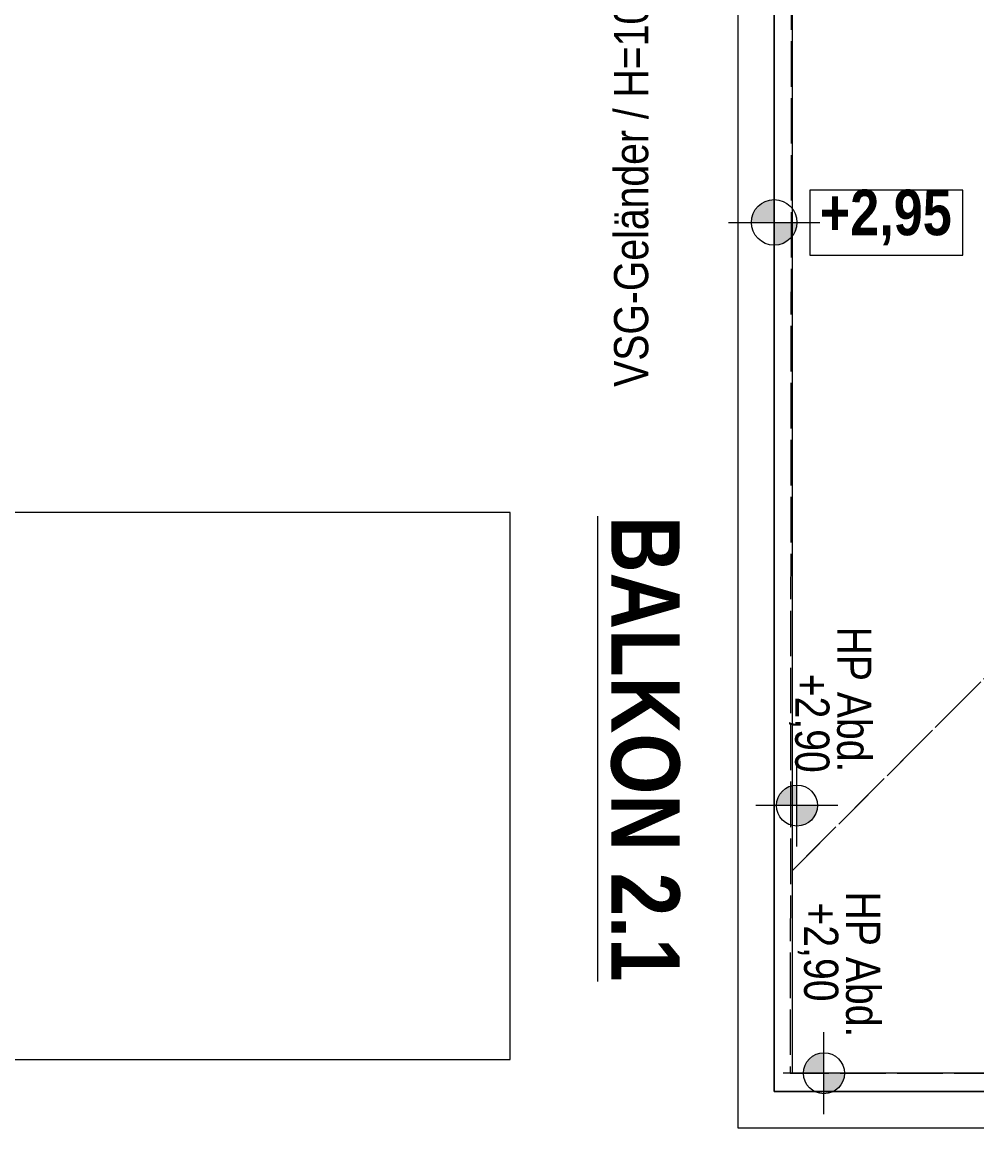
# Model space of a CAD drawing. Header units: metres. Extents: x -16782 to 57285, y -22997 to 18599.
# Drawn here: x 9652 to 11749, y -13773 to -11346 of the extents above; entities that cross this region are included whole.
import ezdxf
from ezdxf.enums import TextEntityAlignment as Align

# ---------------------------------------------------------------- set-up
doc = ezdxf.new("R2010")
doc.units = ezdxf.units.M
doc.header["$MEASUREMENT"] = 0
doc.set_wipeout_variables(frame=1)
for name, pattern in [('Strichlinie mittel', [0.15, 0.1, -0.05]), ('Untersicht', [0.125, 0.1, -0.025]), ('Wipeout_Contour', [1, 0, -1])]:
    doc.linetypes.add(name, pattern=pattern)
for name, color, linetype in [('141 Bruestung Glas', 7, 'Continuous'), ('210 Balkonplatte', 7, 'Continuous'), ('210 Decke', 7, 'Continuous'), ('212 Gefälle 2D', 7, 'Continuous'), ('220 Bodenbelag', 7, 'Continuous'), ('221 Gefälledämmung 3D', 7, 'Continuous'), ('810 Raumstempel', 7, 'Continuous'), ('910 Kote allgemein', 7, 'Continuous'), ('930 Beschriftung Allgemein', 7, 'Continuous'), ('936 Beschriftung PP', 7, 'Continuous')]:
    doc.layers.add(name, color=color, linetype=linetype)
doc.styles.add('ERSTELLTER_STIL_1', font='ARIALN.TTF')
doc.styles.add('ERSTELLTER_STIL_3', font='ARIALNB.TTF')

# ---------------------------------------------------------------- blocks, each defined once
blk = doc.blocks.new('Balkon_015_6_1', base_point=(8.9964, 0.43))
at = {"layer": '810 Raumstempel', "color": 253, "linetype": 'Continuous', "lineweight": 9, "true_color": 0x9f9f9f, "flags": 128}
blk.add_lwpolyline([(9.66, 2.8), (7.31, 2.8), (7.31, -1.9199), (12.26, -1.9199), (12.26, -0.52), (9.66, -0.52), (9.66, 0.43)], close=True, dxfattribs=at)
at = {"layer": '810 Raumstempel', "color": 7, "lineweight": 13}
for tag, height, style, p in [('DUMMY_892', 0.1, 'ERSTELLTER_STIL_1', (8.1374, 0.1743)), ('DUMMY_891', 0.1, 'ERSTELLTER_STIL_1', (8.3021, 0.1743)), ('stFloorCovering', 0.1, 'ERSTELLTER_STIL_1', (8.3021, 0.143)), ('ROOM_NAME', 0.125, 'ERSTELLTER_STIL_3', (8.508, 0.1352)), ('DUMMY_890', 0.125, 'ERSTELLTER_STIL_3', (8.508, -0.3082))]:
    blk.add_attdef(tag, text='', height=height, rotation=270, dxfattribs=dict(at, style=style)).set_placement(p, align=Align.TOP_LEFT)
blk = doc.blocks.new('Freifläche_5_1', base_point=(9.39, 0.855))
at = {"layer": '221 Gefälledämmung 3D', "color": 32, "linetype": 'Strichlinie mittel', "lineweight": 5, "true_color": 0xdd6f00, "flags": 128}
blk.add_lwpolyline([(9.39, 0.855), (9.39, 0.605), (7.31, -1.4749), (7.31, 2.8), (7.4451, 2.7999)], close=True, dxfattribs=at)
blk = doc.blocks.new('Freifläche_7_1', base_point=(9.66, 0.605))
at = {"layer": '221 Gefälledämmung 3D', "color": 32, "linetype": 'Strichlinie mittel', "lineweight": 5, "true_color": 0xdd6f00, "flags": 128}
blk.add_lwpolyline([(9.66, 0.605), (9.66, -0.52), (11.06, -1.9199), (7.31, -1.9199), (7.31, -1.4749), (9.39, 0.605)], close=True, dxfattribs=at)
blk = doc.blocks.new('Wand_112_1', base_point=(7.33, 2.78))
at = {"color": 254, "linetype": 'Wipeout_Contour', "lineweight": 0, "ltscale": 22.425703}
blk.add_wipeout([(7.35, -1.8799), (7.31, -1.9199), (7.35, -1.9199)], dxfattribs=at).dxf.layer = '141 Bruestung Glas'
at = {"color": 254, "linetype": 'Wipeout_Contour', "lineweight": 0, "ltscale": 22.328908}
blk.add_wipeout([(7.31, -1.9199), (7.23, -1.9999), (7.31, -1.9999)], dxfattribs=at).dxf.layer = '141 Bruestung Glas'
at = {"color": 254, "linetype": 'Wipeout_Contour', "lineweight": 0, "ltscale": 23.09149}
blk.add_wipeout([(7.35, -1.8799), (7.31, -1.8799), (7.31, -1.9199)], dxfattribs=at).dxf.layer = '141 Bruestung Glas'
at = {"color": 254, "linetype": 'Wipeout_Contour', "lineweight": 0, "ltscale": 30.832069}
blk.add_wipeout([(7.31, 2.76), (7.31, -1.8799), (7.35, -1.8799), (7.35, 2.76)], dxfattribs=at).dxf.layer = '141 Bruestung Glas'
at = {"color": 254, "linetype": 'Wipeout_Contour', "lineweight": 0, "ltscale": 22.933136}
blk.add_wipeout([(7.31, -1.9199), (7.23, -1.9199), (7.23, -1.9999)], dxfattribs=at).dxf.layer = '141 Bruestung Glas'
at = {"layer": '141 Bruestung Glas', "color": 7, "linetype": 'Continuous', "lineweight": 13, "flags": 128}
for points in [[(7.35, -1.8799), (7.35, 2.76)], [(7.23, -1.9999), (7.31, -1.9999)]]:
    blk.add_lwpolyline(points, dxfattribs=at)
at = {"color": 254, "linetype": 'Wipeout_Contour', "lineweight": 0, "ltscale": 30.651885}
blk.add_wipeout([(7.23, -1.9199), (7.31, -1.9199), (7.31, 2.8), (7.23, 2.8)], dxfattribs=at).dxf.layer = '141 Bruestung Glas'
at = {"layer": '141 Bruestung Glas', "color": 7, "linetype": 'Continuous', "lineweight": 13}
for p, q in [((7.31, 2.8), (7.31, -1.9199)), ((7.31, -1.9199), (7.31, 2.8)), ((7.31, -1.9199), (7.31, -1.9199))]:
    blk.add_line(p, q, dxfattribs=at)
at = {"layer": '141 Bruestung Glas', "color": 7, "linetype": 'Continuous', "lineweight": 13, "flags": 128}
blk.add_lwpolyline([(7.23, 2.88), (7.23, -1.9999)], dxfattribs=at)
blk = doc.blocks.new('Wand_113_1', base_point=(7.33, -1.8999))
at = {"color": 254, "linetype": 'Wipeout_Contour', "lineweight": 0, "ltscale": 36.639005}
blk.add_wipeout([(12.26, -1.8799), (12.22, -1.8799), (12.26, -1.9199)], dxfattribs=at).dxf.layer = '141 Bruestung Glas'
at = {"color": 254, "linetype": 'Wipeout_Contour', "lineweight": 0, "ltscale": 36.859358}
blk.add_wipeout([(12.34, -1.9199), (12.26, -1.9199), (12.34, -1.9999)], dxfattribs=at).dxf.layer = '141 Bruestung Glas'
at = {"color": 254, "linetype": 'Wipeout_Contour', "lineweight": 0, "ltscale": 37.746731}
blk.add_wipeout([(12.22, -1.8799), (12.22, -1.9199), (12.26, -1.9199)], dxfattribs=at).dxf.layer = '141 Bruestung Glas'
at = {"color": 254, "linetype": 'Wipeout_Contour', "lineweight": 0, "ltscale": 40.068114}
blk.add_wipeout([(7.35, -1.9199), (12.22, -1.9199), (12.22, -1.8799), (7.35, -1.8799)], dxfattribs=at).dxf.layer = '141 Bruestung Glas'
at = {"color": 254, "linetype": 'Wipeout_Contour', "lineweight": 0, "ltscale": 37.937588}
blk.add_wipeout([(12.26, -1.9199), (12.26, -1.9999), (12.34, -1.9999)], dxfattribs=at).dxf.layer = '141 Bruestung Glas'
at = {"layer": '141 Bruestung Glas', "color": 7, "linetype": 'Continuous', "lineweight": 13, "flags": 128}
for points in [[(12.22, -1.8799), (7.35, -1.8799)], [(12.34, -1.9999), (12.34, -1.9199)]]:
    blk.add_lwpolyline(points, dxfattribs=at)
at = {"color": 254, "linetype": 'Wipeout_Contour', "lineweight": 0, "ltscale": 40.124777}
blk.add_wipeout([(12.26, -1.9199), (7.31, -1.9199), (7.31, -1.9999), (12.26, -1.9999)], dxfattribs=at).dxf.layer = '141 Bruestung Glas'
at = {"layer": '141 Bruestung Glas', "color": 7, "linetype": 'Continuous', "lineweight": 13}
for p, q in [((7.31, -1.9199), (12.26, -1.9199)), ((12.26, -1.9199), (7.31, -1.9199)), ((7.31, -1.9199), (7.31, -1.9199)), ((12.26, -1.9199), (12.26, -1.9199))]:
    blk.add_line(p, q, dxfattribs=at)
at = {"layer": '141 Bruestung Glas', "color": 7, "linetype": 'Continuous', "lineweight": 13, "flags": 128}
blk.add_lwpolyline([(7.31, -1.9999), (12.34, -1.9999)], dxfattribs=at)
blk = doc.blocks.new('Dachfläche_1_1', base_point=(6.73, -0.6498))
at = {"layer": '210 Decke', "color": 7, "linetype": 'Continuous', "lineweight": 13, "flags": 128}
blk.add_lwpolyline([(6.73, -0.6498), (3.53, -0.6498), (3.53, -1.8498), (6.73, -1.8498)], close=True, dxfattribs=at)
blk = doc.blocks.new('Dachfläche_15_1', base_point=(7.3098, 2.78))
at = {"layer": '220 Bodenbelag', "color": 251, "linetype": 'Continuous', "lineweight": 5, "true_color": 0x5f5f5f, "flags": 128}
blk.add_lwpolyline([(7.3098, 2.78), (7.31, -1.9199), (8.2601, -1.9199), (9.66, -0.52), (9.66, 2.7801), (8.7398, 2.7801)], close=True, dxfattribs=at)
blk = doc.blocks.new('Decke_48_1', base_point=(7.35, 2.76))
at = {"layer": '210 Balkonplatte', "color": 139, "linetype": 'Untersicht', "lineweight": 13, "true_color": 0x2c655e, "flags": 128}
blk.add_lwpolyline([(7.35, 2.76), (7.345, -1.88), (12.2208, -1.88), (12.2208, -0.4), (9.775, -0.4), (9.775, 0.605), (9.39, 0.605), (9.39, 0.855), (9.78, 0.855), (9.78, 2.76)], close=True, dxfattribs=at)
blk = doc.blocks.new('Höhenbemaßung_139_1', base_point=(7.36, -1.2925))
at = {"layer": '212 Gefälle 2D', "linetype": 'Continuous', "lineweight": 5, "true_color": 0xdd6f00}
for points in [[(7.36, -1.2925), (7.36, -1.2475), (7.3427, -1.2509), (7.3281, -1.2606), (7.3184, -1.2752), (7.315, -1.2925)], [(7.36, -1.2925), (7.36, -1.3375), (7.3772, -1.334), (7.3918, -1.3243), (7.4015, -1.3097), (7.405, -1.2925)]]:
    blk.add_hatch(color=32, dxfattribs=at).paths.add_polyline_path(points)
at = {"layer": '212 Gefälle 2D', "color": 32, "linetype": 'Continuous', "lineweight": 5, "true_color": 0xdd6f00}
for p, q in [((7.36, -1.3825), (7.36, -1.2025)), ((7.45, -1.2925), (7.27, -1.2925))]:
    blk.add_line(p, q, dxfattribs=at)
blk.add_circle((7.36, -1.2925), 0.045, dxfattribs=at)
at = {"layer": '212 Gefälle 2D', "color": 32, "lineweight": 5, "true_color": 0xdd6f00, "char_height": 0.075, "attachment_point": 7, "rotation": 270, "style": 'ERSTELLTER_STIL_1'}
for s, insert in [('\\A1;{\\pql;\\fArial Narrow|b0|i0|c0|p0;\\W1.000000;HP Abd.}', (7.4472, -0.8999)), ('\\A1;{\\pql;\\fArial Narrow|b0|i0|c0|p0;\\W1.000000; +2,90}', (7.3422, -0.9793))]:
    blk.add_mtext(s, dxfattribs=dict(at, insert=insert))
blk = doc.blocks.new('Höhenbemaßung_141_1', base_point=(7.4193, -1.88))
at = {"layer": '212 Gefälle 2D', "linetype": 'Continuous', "lineweight": 5, "true_color": 0xdd6f00}
for points in [[(7.4193, -1.88), (7.4193, -1.835), (7.4021, -1.8384), (7.3875, -1.8481), (7.3777, -1.8627), (7.3743, -1.88)], [(7.4193, -1.88), (7.4193, -1.925), (7.4365, -1.9215), (7.4511, -1.9118), (7.4609, -1.8972), (7.4643, -1.88)]]:
    blk.add_hatch(color=32, dxfattribs=at).paths.add_polyline_path(points)
at = {"layer": '212 Gefälle 2D', "color": 32, "linetype": 'Continuous', "lineweight": 5, "true_color": 0xdd6f00}
for p, q in [((7.4193, -1.97), (7.4193, -1.79)), ((7.5093, -1.88), (7.3293, -1.88))]:
    blk.add_line(p, q, dxfattribs=at)
blk.add_circle((7.4193, -1.88), 0.045, dxfattribs=at)
at = {"layer": '212 Gefälle 2D', "color": 32, "lineweight": 5, "true_color": 0xdd6f00, "char_height": 0.075, "attachment_point": 7, "rotation": 270, "style": 'ERSTELLTER_STIL_1'}
for s, insert in [('\\A1;{\\pql;\\fArial Narrow|b0|i0|c0|p0;\\W1.000000;HP Abd.}', (7.4667, -1.4814)), ('\\A1;{\\pql;\\fArial Narrow|b0|i0|c0|p0;\\W1.000000; +2,90}', (7.3617, -1.4814))]:
    blk.add_mtext(s, dxfattribs=dict(at, insert=insert))
blk = doc.blocks.new('Höhenbemaßung_148_1', base_point=(7.3099, -0.0127))
at = {"layer": '910 Kote allgemein', "linetype": 'Continuous', "lineweight": 13}
for points in [[(7.3099, -0.0127), (7.3099, 0.0373), (7.2908, 0.0335), (7.2746, 0.0227), (7.2638, 0.0065), (7.2599, -0.0127)], [(7.3099, -0.0127), (7.3099, -0.0627), (7.3291, -0.0589), (7.3453, -0.048), (7.3561, -0.0318), (7.3599, -0.0127)]]:
    blk.add_hatch(color=7, dxfattribs=at).paths.add_polyline_path(points)
at = {"layer": '910 Kote allgemein', "color": 7, "linetype": 'Continuous', "lineweight": 13}
for p, q in [((7.3099, 0.0873), (7.3099, -0.1127)), ((7.2099, -0.0127), (7.4099, -0.0127))]:
    blk.add_line(p, q, dxfattribs=at)
at = {"layer": '910 Kote allgemein', "color": 8, "linetype": 'Continuous', "lineweight": 5, "flags": 128}
blk.add_lwpolyline([(7.3885, -0.0849), (7.7243, -0.0849), (7.7243, 0.058), (7.3885, 0.058)], close=True, dxfattribs=at)
at = {"layer": '910 Kote allgemein', "color": 7, "linetype": 'Continuous', "lineweight": 13}
blk.add_circle((7.3099, -0.0127), 0.05, dxfattribs=at)
at = {"layer": '910 Kote allgemein', "color": 7, "lineweight": 13, "insert": (7.4099, -0.0634), "char_height": 0.1, "attachment_point": 7, "style": 'ERSTELLTER_STIL_3'}
blk.add_mtext('\\A1;{\\pql;\\fArial Narrow|b1|i0|c0|p0;\\W1.000000;+2,95}', dxfattribs=at)

msp = doc.modelspace()

# ---------------------------------------------------------------- block references
at = {"layer": '210 Decke', "color": 7, "linetype": 'Continuous', "lineweight": 13, "xscale": 1000, "yscale": 1000, "zscale": 1000}
msp.add_blockref('Dachfläche_1_1', (10723.611, -12422.859), dxfattribs=at)
at = {"layer": '221 Gefälledämmung 3D', "color": 32, "lineweight": 5, "true_color": 0xdd6f00, "xscale": 1000, "yscale": 1000, "zscale": 1000}
for name, p in [('Freifläche_5_1', (13383.612, -10918.054)), ('Freifläche_7_1', (13653.612, -11168.054))]:
    msp.add_blockref(name, p, dxfattribs=at)
at = {"layer": '810 Raumstempel', "color": 7, "linetype": 'Continuous', "lineweight": 13, "xscale": 1000, "yscale": 1000, "zscale": 1000}
msp.add_blockref('Balkon_015_6_1', (12989.971, -11343.059), dxfattribs=at)

# ---------------------------------------------------------------- texts
at = {"layer": '930 Beschriftung Allgemein', "color": 7, "linetype": 'Continuous', "lineweight": 13, "insert": (11028.044, -11701.34), "char_height": 75, "attachment_point": 8, "rotation": 90, "style": 'ERSTELLTER_STIL_1'}
msp.add_mtext('\\A1;{\\pqc;\\fArial Narrow|b0|i0|c0|p0;\\W1.000000;VSG-Geländer\\fArial Narrow|b0|i0|c0|p0;\\W1.000000; / \\fArial Narrow|b0|i0|c0|p0;\\W1.000000;H=102}', dxfattribs=at)
at = {"layer": '936 Beschriftung PP', "color": 7, "linetype": 'Continuous', "lineweight": 13, "insert": (11019.837, -12430.4), "char_height": 150, "attachment_point": 4, "rotation": 270, "style": 'ERSTELLTER_STIL_3'}
msp.add_mtext('\\A1;{\\pql;\\fArial Narrow|b1|i0|c0|p0;\\L\\W1.000000;\\LBALKON\\fArial Narrow|b1|i0|c0|p0;\\W1.000000; 2.1}', dxfattribs=at)

# ---------------------------------------------------------------- next in the draw order: block references
at = {"layer": '141 Bruestung Glas', "color": 7, "lineweight": 30, "xscale": 1000, "yscale": 1000, "zscale": 1000}
msp.add_blockref('Wand_112_1', (11323.617, -8993.062), dxfattribs=at)

# ---------------------------------------------------------------- next in the draw order: block references
msp.add_blockref('Wand_113_1', (11323.617, -13673.031), dxfattribs=at)
at = {"layer": '212 Gefälle 2D', "color": 32, "lineweight": 5, "true_color": 0xdd6f00, "xscale": 1000, "yscale": 1000, "zscale": 1000}
msp.add_blockref('Höhenbemaßung_139_1', (11353.568, -13065.565), dxfattribs=at)
at = {"layer": '910 Kote allgemein', "color": 7, "lineweight": 13, "xscale": 1000, "yscale": 1000, "zscale": 1000}
msp.add_blockref('Höhenbemaßung_148_1', (11303.545, -11785.778), dxfattribs=at)

# ---------------------------------------------------------------- next in the draw order: block references
at = {"layer": '210 Balkonplatte', "color": 139, "linetype": 'Untersicht', "lineweight": 13, "true_color": 0x2c655e, "xscale": 1000, "yscale": 1000, "zscale": 1000}
msp.add_blockref('Decke_48_1', (11343.568, -9013.061), dxfattribs=at)
at = {"layer": '212 Gefälle 2D', "color": 32, "lineweight": 5, "true_color": 0xdd6f00, "xscale": 1000, "yscale": 1000, "zscale": 1000}
msp.add_blockref('Höhenbemaßung_141_1', (11412.887, -13653.061), dxfattribs=at)
at = {"layer": '220 Bodenbelag', "color": 251, "linetype": 'Continuous', "lineweight": 5, "true_color": 0x5f5f5f, "xscale": 1000, "yscale": 1000, "zscale": 1000}
msp.add_blockref('Dachfläche_15_1', (11303.43, -8993.071), dxfattribs=at)

doc.saveas('drawing.dxf')
